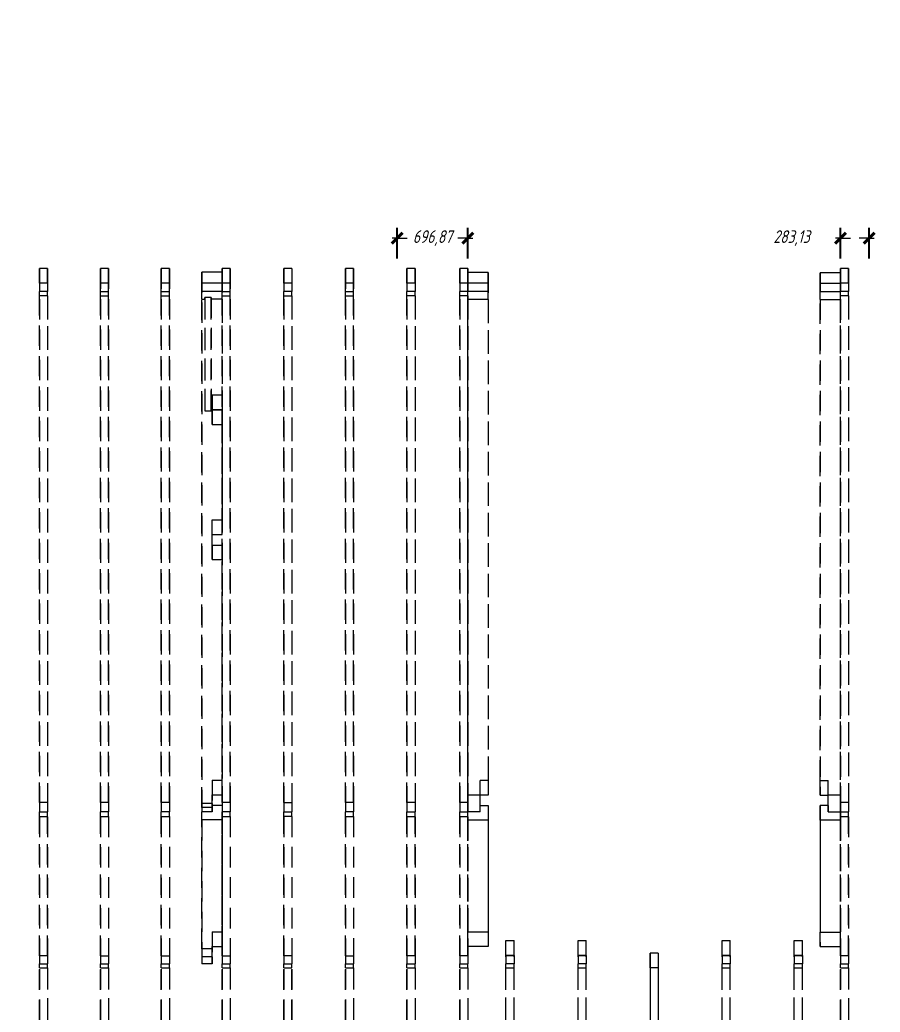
# Model space of a CAD drawing. Header units: millimetres. Extents: x 0 to 6720, y 0 to 297.
# Drawn here: x 2668.3 to 2837.8, y 101.5 to 297 of the extents above; entities that cross this region are included whole.
import ezdxf

# ---------------------------------------------------------------- set-up
doc = ezdxf.new("R2010")
doc.units = ezdxf.units.MM
for name, pattern in [('K5LT_BASIC', [0]), ('K5LT_DASHED', [6, 4, -2]), ('K5LT_THIN', [0])]:
    doc.linetypes.add(name, pattern=pattern)
doc.layers.add('Системный слой', color=7, linetype='Continuous')
doc.styles.add('KDIMTEXTSTYLE', font='GOST_AU.SHX', dxfattribs={"width": 0.96, "oblique": 15, "height": 5})
doc.dimstyles.new('KDIMSTYLE (0.02)', dxfattribs={"dimtxt": 5, "dimasz": 1, "dimexe": 2, "dimexo": 0, "dimgap": 1, "dimtad": 1, "dimlfac": 50, "dimtxsty": 'KDIMTEXTSTYLE', "dimsah": 1, "dimcen": 0, "dimdle": 1, "dimadec": 0, "dimazin": 0, "dimtfac": 0.667, "dimtmove": 0, "dimatfit": 3, "dimfxl": 0, "dimtvp": 1, "dimtolj": 1, "dimtzin": 0, "dimarcsym": 0})

# ---------------------------------------------------------------- blocks, each defined once
blk = doc.blocks.new('U178')
at = {"layer": 'Системный слой', "color": 7, "linetype": 'K5LT_DASHED', "lineweight": 18}
for p, q in [((2672.16, 245.11), (2672.16, 247.99)), ((2673.76, 247.99), (2672.16, 247.99)), ((2672.16, 247.99), (2672.16, 94.37)), ((2673.76, 245.11), (2673.76, 247.99)), ((2673.76, 247.99), (2673.76, 94.37)), ((2684.16, 245.11), (2684.16, 247.99)), ((2685.76, 247.99), (2684.16, 247.99)), ((2684.16, 247.99), (2684.16, 94.37)), ((2685.76, 245.11), (2685.76, 247.99)), ((2685.76, 247.99), (2685.76, 94.37)), ((2696.16, 245.11), (2696.16, 247.99)), ((2697.76, 247.99), (2696.16, 247.99)), ((2696.16, 247.99), (2696.16, 94.37)), ((2697.76, 245.11), (2697.76, 247.99)), ((2697.76, 247.99), (2697.76, 94.37)), ((2708.16, 247.29), (2704.16, 247.29)), ((2704.16, 245.11), (2704.16, 247.29)), ((2704.16, 247.29), (2704.16, 112.41)), ((2708.16, 245.11), (2708.16, 247.99)), ((2709.76, 247.99), (2708.16, 247.99)), ((2708.16, 247.99), (2708.16, 94.37)), ((2708.16, 245.11), (2708.16, 247.29)), ((2708.16, 247.29), (2708.16, 223.12)), ((2709.76, 245.11), (2709.76, 247.99)), ((2709.76, 247.99), (2709.76, 94.37)), ((2721.89, 247.99), (2720.29, 247.99)), ((2720.29, 245.11), (2720.29, 247.99)), ((2720.29, 247.99), (2720.29, 94.37)), ((2721.89, 247.99), (2721.89, 245.11)), ((2721.89, 247.99), (2721.89, 94.37)), ((2732.43, 245.11), (2732.43, 247.99)), ((2734.03, 247.99), (2732.43, 247.99)), ((2732.43, 247.99), (2732.43, 94.37)), ((2734.03, 245.11), (2734.03, 247.99)), ((2734.03, 247.99), (2734.03, 94.37)), ((2744.56, 245.11), (2744.56, 247.99)), ((2746.16, 247.99), (2744.56, 247.99)), ((2744.56, 247.99), (2744.56, 94.37)), ((2746.16, 245.11), (2746.16, 247.99)), ((2746.16, 247.99), (2746.16, 94.37)), ((2754.96, 245.11), (2754.96, 247.99)), ((2756.56, 247.99), (2754.96, 247.99)), ((2754.96, 247.99), (2754.96, 94.37)), ((2756.56, 245.11), (2756.56, 247.99)), ((2756.56, 247.99), (2756.56, 94.37)), ((2760.56, 247.23), (2756.56, 247.23)), ((2756.56, 117.28), (2756.56, 247.23)), ((2756.56, 247.23), (2756.56, 245.11)), ((2760.56, 245.11), (2760.56, 247.23)), ((2760.56, 247.23), (2760.56, 147.12)), ((2825.96, 147.12), (2825.96, 247.23)), ((2825.96, 247.23), (2825.96, 245.11)), ((2825.96, 247.23), (2829.96, 247.23)), ((2829.96, 245.11), (2829.96, 247.99)), ((2831.56, 247.99), (2829.96, 247.99)), ((2829.96, 247.99), (2829.96, 94.37)), ((2829.96, 117.28), (2829.96, 247.23)), ((2829.96, 245.11), (2829.96, 247.23)), ((2831.56, 245.11), (2831.56, 247.99)), ((2831.56, 247.99), (2831.56, 94.37)), ((2673.76, 245.11), (2672.16, 245.11)), ((2672.16, 245.11), (2672.16, 243.48)), ((2673.76, 245.11), (2673.76, 243.48)), ((2684.16, 243.48), (2684.16, 245.11)), ((2685.76, 245.11), (2684.16, 245.11)), ((2685.76, 243.48), (2685.76, 245.11)), ((2696.16, 243.48), (2696.16, 245.11)), ((2697.76, 245.11), (2696.16, 245.11)), ((2697.76, 243.48), (2697.76, 245.11)), ((2708.16, 245.11), (2704.16, 245.11)), ((2704.16, 243.48), (2704.16, 245.11)), ((2708.16, 243.48), (2708.16, 245.11)), ((2708.16, 243.48), (2708.16, 245.11)), ((2709.76, 245.11), (2708.16, 245.11)), ((2709.76, 243.48), (2709.76, 245.11)), ((2721.89, 245.11), (2720.29, 245.11)), ((2720.29, 245.11), (2720.29, 243.48)), ((2721.89, 245.11), (2721.89, 243.48)), ((2732.43, 243.48), (2732.43, 245.11)), ((2734.03, 245.11), (2732.43, 245.11)), ((2734.03, 243.48), (2734.03, 245.11)), ((2746.16, 245.11), (2744.56, 245.11)), ((2744.56, 245.11), (2744.56, 243.48)), ((2746.16, 245.11), (2746.16, 243.48)), ((2756.56, 245.11), (2754.96, 245.11)), ((2754.96, 245.11), (2754.96, 243.48)), ((2756.56, 245.11), (2756.56, 243.48)), ((2760.56, 245.11), (2756.56, 245.11)), ((2756.56, 245.11), (2756.56, 243.48)), ((2760.56, 243.48), (2760.56, 245.11)), ((2825.96, 245.11), (2825.96, 243.48)), ((2825.96, 245.11), (2829.96, 245.11)), ((2831.56, 245.11), (2829.96, 245.11)), ((2829.96, 245.11), (2829.96, 243.48)), ((2829.96, 243.48), (2829.96, 245.11)), ((2831.56, 245.11), (2831.56, 243.48)), ((2672.16, 242.64), (2672.16, 243.48)), ((2673.76, 243.48), (2672.16, 243.48)), ((2673.76, 242.64), (2672.16, 242.64)), ((2672.16, 142.77), (2672.16, 242.64)), ((2673.76, 242.64), (2673.76, 243.48)), ((2673.76, 242.64), (2673.76, 142.77)), ((2684.16, 242.64), (2684.16, 243.48)), ((2684.16, 243.48), (2685.76, 243.48)), ((2684.16, 142.77), (2684.16, 242.64)), ((2684.16, 242.64), (2685.76, 242.64)), ((2685.76, 242.64), (2685.76, 243.48)), ((2685.76, 142.77), (2685.76, 242.64)), ((2696.16, 242.64), (2696.16, 243.48)), ((2696.16, 243.48), (2697.76, 243.48)), ((2696.16, 142.77), (2696.16, 242.64)), ((2696.16, 242.64), (2697.76, 242.64)), ((2697.76, 242.64), (2697.76, 243.48)), ((2697.76, 142.77), (2697.76, 242.64)), ((2708.16, 243.48), (2704.16, 243.48)), ((2704.16, 241.94), (2704.16, 243.48)), ((2708.16, 241.94), (2708.16, 243.48)), ((2708.16, 242.64), (2708.16, 243.48)), ((2708.16, 243.48), (2709.76, 243.48)), ((2708.16, 142.77), (2708.16, 242.64)), ((2708.16, 242.64), (2709.76, 242.64)), ((2709.76, 242.64), (2709.76, 243.48)), ((2709.76, 142.77), (2709.76, 242.64)), ((2720.29, 242.64), (2720.29, 243.48)), ((2721.89, 243.48), (2720.29, 243.48)), ((2720.29, 142.77), (2720.29, 242.64)), ((2720.29, 242.64), (2721.89, 242.64)), ((2721.89, 242.64), (2721.89, 243.48)), ((2721.89, 242.64), (2721.89, 142.77)), ((2732.43, 242.64), (2732.43, 243.48)), ((2732.43, 243.48), (2734.03, 243.48)), ((2732.43, 142.77), (2732.43, 242.64)), ((2732.43, 242.64), (2734.03, 242.64)), ((2734.03, 242.64), (2734.03, 243.48)), ((2734.03, 142.77), (2734.03, 242.64)), ((2744.56, 242.64), (2744.56, 243.48)), ((2746.16, 243.48), (2744.56, 243.48)), ((2746.16, 242.64), (2744.56, 242.64)), ((2744.56, 142.77), (2744.56, 242.64)), ((2746.16, 242.64), (2746.16, 243.48)), ((2746.16, 242.64), (2746.16, 142.77)), ((2754.96, 242.64), (2754.96, 243.48)), ((2756.56, 243.48), (2754.96, 243.48)), ((2756.56, 242.64), (2754.96, 242.64)), ((2754.96, 142.77), (2754.96, 242.64)), ((2756.56, 242.64), (2756.56, 243.48)), ((2760.56, 243.48), (2756.56, 243.48)), ((2756.56, 241.88), (2756.56, 243.48)), ((2756.56, 242.64), (2756.56, 142.77)), ((2760.56, 241.88), (2760.56, 243.48)), ((2825.96, 241.88), (2825.96, 243.48)), ((2825.96, 243.48), (2829.96, 243.48)), ((2829.96, 242.64), (2829.96, 243.48)), ((2831.56, 243.48), (2829.96, 243.48)), ((2829.96, 241.88), (2829.96, 243.48)), ((2831.56, 242.64), (2829.96, 242.64)), ((2829.96, 142.77), (2829.96, 242.64)), ((2831.56, 242.64), (2831.56, 243.48)), ((2831.56, 242.64), (2831.56, 142.77)), ((2704.16, 141.83), (2704.16, 241.94)), ((2704.16, 241.94), (2704.76, 241.94)), ((2704.76, 241.94), (2704.76, 242.3)), ((2706, 242.3), (2704.76, 242.3)), ((2704.76, 242.3), (2704.76, 219.99)), ((2704.76, 241.94), (2704.76, 219.99)), ((2706, 241.94), (2706, 242.3)), ((2706, 242.3), (2706, 219.99)), ((2708.16, 241.94), (2706, 241.94)), ((2706, 219.99), (2706, 241.94)), ((2708.16, 241.94), (2708.16, 220.24)), ((2760.56, 241.88), (2756.56, 241.88)), ((2756.56, 144.23), (2756.56, 241.88)), ((2760.56, 241.88), (2760.56, 144.23)), ((2825.96, 241.88), (2825.96, 144.23)), ((2825.96, 241.88), (2829.96, 241.88)), ((2829.96, 241.88), (2829.96, 144.23)), ((2706.16, 220.16), (2706.16, 223.12)), ((2706.16, 223.12), (2708.16, 223.12)), ((2706.16, 223.12), (2706.16, 220.24)), ((2708.16, 223.12), (2708.16, 220.24)), ((2704.76, 219.99), (2706, 219.99)), ((2706.16, 217.28), (2706.16, 220.24)), ((2706.16, 220.24), (2708.16, 220.24)), ((2706.16, 220.16), (2706.16, 217.28)), ((2706.16, 220.16), (2708.16, 220.16)), ((2708.16, 217.28), (2708.16, 220.16)), ((2708.16, 220.16), (2708.16, 198.47)), ((2706.16, 217.28), (2708.16, 217.28)), ((2708.16, 195.58), (2708.16, 217.28)), ((2706.16, 193.53), (2706.16, 198.47)), ((2706.16, 195.58), (2706.16, 198.47)), ((2706.16, 198.47), (2708.16, 198.47)), ((2708.16, 195.58), (2708.16, 198.47)), ((2706.16, 190.65), (2706.16, 195.58)), ((2706.16, 195.58), (2708.16, 195.58)), ((2706.16, 193.53), (2706.16, 190.65)), ((2706.16, 193.53), (2708.16, 193.53)), ((2708.16, 190.65), (2708.16, 193.53)), ((2708.16, 193.53), (2708.16, 147.18)), ((2706.16, 190.65), (2708.16, 190.65)), ((2708.16, 144.29), (2708.16, 190.65)), ((2706.16, 147.18), (2706.16, 142.25)), ((2706.16, 147.18), (2708.16, 147.18)), ((2706.16, 147.18), (2706.16, 144.29)), ((2708.16, 144.29), (2708.16, 147.18)), ((2758.96, 142.19), (2758.96, 147.12)), ((2760.56, 147.12), (2758.96, 147.12)), ((2758.96, 144.23), (2758.96, 147.12)), ((2760.56, 147.12), (2760.56, 144.23)), ((2825.96, 144.23), (2825.96, 147.12)), ((2825.96, 147.12), (2827.56, 147.12)), ((2827.56, 142.19), (2827.56, 147.12)), ((2827.56, 144.23), (2827.56, 147.12)), ((2673.76, 142.77), (2672.16, 142.77)), ((2672.16, 142.77), (2672.16, 140.99)), ((2673.76, 142.77), (2673.76, 140.99)), ((2685.76, 142.77), (2684.16, 142.77)), ((2684.16, 142.77), (2684.16, 140.99)), ((2685.76, 142.77), (2685.76, 140.99)), ((2697.76, 142.77), (2696.16, 142.77)), ((2696.16, 142.77), (2696.16, 140.99)), ((2697.76, 142.77), (2697.76, 140.99)), ((2706.16, 141.83), (2706.16, 144.29)), ((2706.16, 144.29), (2708.16, 144.29)), ((2709.76, 142.77), (2708.16, 142.77)), ((2708.16, 142.77), (2708.16, 140.99)), ((2709.76, 142.77), (2709.76, 140.99)), ((2720.29, 142.77), (2720.29, 140.99)), ((2720.29, 142.77), (2721.89, 142.77)), ((2721.89, 142.77), (2721.89, 140.99)), ((2734.03, 142.77), (2732.43, 142.77)), ((2732.43, 142.77), (2732.43, 140.99)), ((2734.03, 142.77), (2734.03, 140.99)), ((2746.16, 142.77), (2744.56, 142.77)), ((2744.56, 142.77), (2744.56, 140.99)), ((2746.16, 142.77), (2746.16, 140.99)), ((2756.56, 142.77), (2754.96, 142.77)), ((2754.96, 142.77), (2754.96, 140.99)), ((2756.56, 140.99), (2756.56, 144.23)), ((2758.96, 144.23), (2756.56, 144.23)), ((2756.56, 142.77), (2756.56, 140.99)), ((2758.96, 140.99), (2758.96, 144.23)), ((2760.56, 144.23), (2758.96, 144.23)), ((2825.96, 144.23), (2827.56, 144.23)), ((2827.56, 140.99), (2827.56, 144.23)), ((2829.96, 144.23), (2827.56, 144.23)), ((2829.96, 140.99), (2829.96, 144.23)), ((2831.56, 142.77), (2829.96, 142.77)), ((2829.96, 142.77), (2829.96, 140.99)), ((2831.56, 142.77), (2831.56, 140.99)), ((2672.16, 140.06), (2672.16, 140.99)), ((2672.16, 140.99), (2673.76, 140.99)), ((2673.76, 140.06), (2673.76, 140.99)), ((2684.16, 140.06), (2684.16, 140.99)), ((2685.76, 140.99), (2684.16, 140.99)), ((2685.76, 140.06), (2685.76, 140.99)), ((2696.16, 140.06), (2696.16, 140.99)), ((2697.76, 140.99), (2696.16, 140.99)), ((2697.76, 140.06), (2697.76, 140.99)), ((2706.16, 142.61), (2704.16, 142.61)), ((2704.16, 141.83), (2704.16, 142.61)), ((2704.16, 142.61), (2704.16, 140.99)), ((2706.16, 141.83), (2704.16, 141.83)), ((2706.16, 140.99), (2704.16, 140.99)), ((2704.16, 139.36), (2704.16, 140.99)), ((2706.16, 140.99), (2706.16, 142.61)), ((2706.16, 142.61), (2706.16, 141.83)), ((2706.16, 142.25), (2706.16, 140.99)), ((2706.16, 142.25), (2708.16, 142.25)), ((2708.16, 142.25), (2708.16, 117.34)), ((2708.16, 142.25), (2708.16, 139.36)), ((2708.16, 140.06), (2708.16, 140.99)), ((2709.76, 140.99), (2708.16, 140.99)), ((2709.76, 140.06), (2709.76, 140.99)), ((2720.29, 140.06), (2720.29, 140.99)), ((2720.29, 140.99), (2721.89, 140.99)), ((2721.89, 140.06), (2721.89, 140.99)), ((2732.43, 140.06), (2732.43, 140.99)), ((2734.03, 140.99), (2732.43, 140.99)), ((2734.03, 140.06), (2734.03, 140.99)), ((2744.56, 140.06), (2744.56, 140.99)), ((2744.56, 140.99), (2746.16, 140.99)), ((2746.16, 140.06), (2746.16, 140.99)), ((2754.96, 140.06), (2754.96, 140.99)), ((2754.96, 140.99), (2756.56, 140.99)), ((2756.56, 140.06), (2756.56, 140.99)), ((2758.96, 140.99), (2756.56, 140.99)), ((2756.56, 139.3), (2756.56, 140.99)), ((2758.96, 140.99), (2758.96, 142.19)), ((2758.96, 142.19), (2760.56, 142.19)), ((2760.56, 142.19), (2760.56, 139.3)), ((2760.56, 142.19), (2760.56, 117.28)), ((2827.56, 142.19), (2825.96, 142.19)), ((2825.96, 139.3), (2825.96, 142.19)), ((2825.96, 142.19), (2825.96, 117.28)), ((2827.56, 142.19), (2827.56, 140.99)), ((2827.56, 140.99), (2829.96, 140.99)), ((2829.96, 140.06), (2829.96, 140.99)), ((2829.96, 140.99), (2831.56, 140.99)), ((2829.96, 140.99), (2829.96, 139.3)), ((2831.56, 140.06), (2831.56, 140.99)), ((2672.16, 112.61), (2672.16, 140.06)), ((2672.16, 140.06), (2673.76, 140.06)), ((2673.76, 112.61), (2673.76, 140.06)), ((2684.16, 112.61), (2684.16, 140.06)), ((2684.16, 140.06), (2685.76, 140.06)), ((2685.76, 140.06), (2685.76, 112.61)), ((2696.16, 112.61), (2696.16, 140.06)), ((2696.16, 140.06), (2697.76, 140.06)), ((2697.76, 140.06), (2697.76, 112.61)), ((2708.16, 139.36), (2704.16, 139.36)), ((2704.16, 113.96), (2704.16, 139.36)), ((2708.16, 112.61), (2708.16, 140.06)), ((2708.16, 140.06), (2709.76, 140.06)), ((2708.16, 114.46), (2708.16, 139.36)), ((2709.76, 140.06), (2709.76, 112.61)), ((2721.89, 140.06), (2720.29, 140.06)), ((2720.29, 112.61), (2720.29, 140.06)), ((2721.89, 140.06), (2721.89, 112.61)), ((2732.43, 112.61), (2732.43, 140.06)), ((2732.43, 140.06), (2734.03, 140.06)), ((2734.03, 140.06), (2734.03, 112.61)), ((2744.56, 112.61), (2744.56, 140.06)), ((2744.56, 140.06), (2746.16, 140.06)), ((2746.16, 112.61), (2746.16, 140.06)), ((2754.96, 112.61), (2754.96, 140.06)), ((2754.96, 140.06), (2756.56, 140.06)), ((2756.56, 112.61), (2756.56, 140.06)), ((2760.56, 139.3), (2756.56, 139.3)), ((2756.56, 139.3), (2756.56, 114.4)), ((2760.56, 139.3), (2760.56, 114.4)), ((2829.96, 139.3), (2825.96, 139.3)), ((2825.96, 139.3), (2825.96, 114.4)), ((2829.96, 112.61), (2829.96, 140.06)), ((2829.96, 140.06), (2831.56, 140.06)), ((2829.96, 139.3), (2829.96, 114.4)), ((2831.56, 112.61), (2831.56, 140.06)), ((2706.16, 117.34), (2706.16, 112.41)), ((2706.16, 117.34), (2708.16, 117.34)), ((2706.16, 117.34), (2706.16, 114.46)), ((2708.16, 117.34), (2708.16, 114.46)), ((2760.56, 117.28), (2756.56, 117.28)), ((2756.56, 114.4), (2756.56, 117.28)), ((2760.56, 117.28), (2760.56, 114.4)), ((2764.06, 112.69), (2764.06, 115.58)), ((2764.06, 94.37), (2764.06, 115.58)), ((2764.06, 115.58), (2765.66, 115.58)), ((2765.66, 112.69), (2765.66, 115.58)), ((2765.66, 94.37), (2765.66, 115.58)), ((2778.26, 112.69), (2778.26, 115.58)), ((2778.26, 94.37), (2778.26, 115.58)), ((2778.26, 115.58), (2779.86, 115.58)), ((2779.86, 112.69), (2779.86, 115.58)), ((2779.86, 94.37), (2779.86, 115.58)), ((2806.66, 112.69), (2806.66, 115.58)), ((2806.66, 94.37), (2806.66, 115.58)), ((2806.66, 115.58), (2808.26, 115.58)), ((2808.26, 112.69), (2808.26, 115.58)), ((2808.26, 94.37), (2808.26, 115.58)), ((2820.86, 112.69), (2820.86, 115.58)), ((2820.86, 94.37), (2820.86, 115.58)), ((2820.86, 115.58), (2822.46, 115.58)), ((2822.46, 112.69), (2822.46, 115.58)), ((2822.46, 94.37), (2822.46, 115.58)), ((2825.96, 114.4), (2825.96, 117.28)), ((2825.96, 117.28), (2829.96, 117.28)), ((2829.96, 114.4), (2829.96, 117.28)), ((2706.16, 113.96), (2704.16, 113.96)), ((2704.16, 113.96), (2704.16, 111.04)), ((2706.16, 113.96), (2706.16, 114.46)), ((2706.16, 114.46), (2708.16, 114.46)), ((2706.16, 111.04), (2706.16, 113.96)), ((2760.56, 114.4), (2756.56, 114.4)), ((2825.96, 114.4), (2829.96, 114.4)), ((2673.76, 112.61), (2672.16, 112.61)), ((2672.16, 112.61), (2672.16, 111.04)), ((2673.76, 112.61), (2673.76, 111.04)), ((2684.16, 112.61), (2684.16, 111.04)), ((2684.16, 112.61), (2685.76, 112.61)), ((2685.76, 112.61), (2685.76, 111.04)), ((2696.16, 112.61), (2696.16, 111.04)), ((2696.16, 112.61), (2697.76, 112.61)), ((2697.76, 112.61), (2697.76, 111.04)), ((2706.16, 112.41), (2704.16, 112.41)), ((2704.16, 112.41), (2704.16, 111.04)), ((2706.16, 112.41), (2706.16, 111.04)), ((2708.16, 112.61), (2708.16, 111.04)), ((2708.16, 112.61), (2709.76, 112.61)), ((2709.76, 112.61), (2709.76, 111.04)), ((2721.89, 112.61), (2720.29, 112.61)), ((2720.29, 112.61), (2720.29, 111.04)), ((2721.89, 112.61), (2721.89, 111.04)), ((2732.43, 112.61), (2732.43, 111.04)), ((2732.43, 112.61), (2734.03, 112.61)), ((2734.03, 112.61), (2734.03, 111.04)), ((2746.16, 112.61), (2744.56, 112.61)), ((2744.56, 112.61), (2744.56, 111.04)), ((2746.16, 112.61), (2746.16, 111.04)), ((2756.56, 112.61), (2754.96, 112.61)), ((2754.96, 112.61), (2754.96, 111.04)), ((2756.56, 112.61), (2756.56, 111.04)), ((2765.66, 112.69), (2764.06, 112.69)), ((2764.06, 112.61), (2764.06, 112.69)), ((2765.66, 112.61), (2764.06, 112.61)), ((2764.06, 112.61), (2764.06, 111.04)), ((2765.66, 112.69), (2765.66, 112.61)), ((2765.66, 112.61), (2765.66, 111.04)), ((2779.86, 112.69), (2778.26, 112.69)), ((2778.26, 112.61), (2778.26, 112.69)), ((2779.86, 112.61), (2778.26, 112.61)), ((2778.26, 112.61), (2778.26, 111.04)), ((2779.86, 112.69), (2779.86, 112.61)), ((2779.86, 112.61), (2779.86, 111.04)), ((2794.06, 113.11), (2792.46, 113.11)), ((2792.46, 110.23), (2792.46, 113.11)), ((2792.46, 113.11), (2792.46, 94.37)), ((2794.06, 113.11), (2794.06, 110.23)), ((2794.06, 113.11), (2794.06, 94.37)), ((2808.26, 112.69), (2806.66, 112.69)), ((2806.66, 112.61), (2806.66, 112.69)), ((2808.26, 112.61), (2806.66, 112.61)), ((2806.66, 112.61), (2806.66, 111.04)), ((2808.26, 112.69), (2808.26, 112.61)), ((2808.26, 112.61), (2808.26, 111.04)), ((2822.46, 112.69), (2820.86, 112.69)), ((2820.86, 112.61), (2820.86, 112.69)), ((2822.46, 112.61), (2820.86, 112.61)), ((2820.86, 112.61), (2820.86, 111.04)), ((2822.46, 112.69), (2822.46, 112.61)), ((2822.46, 112.61), (2822.46, 111.04)), ((2831.56, 112.61), (2829.96, 112.61)), ((2829.96, 112.61), (2829.96, 111.04)), ((2831.56, 112.61), (2831.56, 111.04)), ((2672.16, 110.23), (2672.16, 111.04)), ((2672.16, 111.04), (2673.76, 111.04)), ((2672.16, 99.92), (2672.16, 110.23)), ((2672.16, 110.23), (2673.76, 110.23)), ((2673.76, 110.23), (2673.76, 111.04)), ((2673.76, 110.23), (2673.76, 99.92)), ((2684.16, 110.23), (2684.16, 111.04)), ((2684.16, 111.04), (2685.76, 111.04)), ((2684.16, 99.92), (2684.16, 110.23)), ((2684.16, 110.23), (2685.76, 110.23)), ((2685.76, 110.23), (2685.76, 111.04)), ((2685.76, 110.23), (2685.76, 99.92)), ((2696.16, 110.23), (2696.16, 111.04)), ((2696.16, 111.04), (2697.76, 111.04)), ((2696.16, 99.92), (2696.16, 110.23)), ((2696.16, 110.23), (2697.76, 110.23)), ((2697.76, 110.23), (2697.76, 111.04)), ((2697.76, 110.23), (2697.76, 99.92)), ((2706.16, 111.04), (2704.16, 111.04)), ((2708.16, 110.23), (2708.16, 111.04)), ((2708.16, 111.04), (2709.76, 111.04)), ((2708.16, 99.92), (2708.16, 110.23)), ((2708.16, 110.23), (2709.76, 110.23)), ((2709.76, 110.23), (2709.76, 111.04)), ((2709.76, 110.23), (2709.76, 99.92)), ((2720.29, 110.23), (2720.29, 111.04)), ((2720.29, 111.04), (2721.89, 111.04)), ((2720.29, 99.92), (2720.29, 110.23)), ((2720.29, 110.23), (2721.89, 110.23)), ((2721.89, 110.23), (2721.89, 111.04)), ((2721.89, 99.92), (2721.89, 110.23)), ((2732.43, 110.23), (2732.43, 111.04)), ((2732.43, 111.04), (2734.03, 111.04)), ((2732.43, 99.92), (2732.43, 110.23)), ((2732.43, 110.23), (2734.03, 110.23)), ((2734.03, 110.23), (2734.03, 111.04)), ((2734.03, 110.23), (2734.03, 99.92)), ((2744.56, 110.23), (2744.56, 111.04)), ((2744.56, 111.04), (2746.16, 111.04)), ((2744.56, 99.92), (2744.56, 110.23)), ((2744.56, 110.23), (2746.16, 110.23)), ((2746.16, 110.23), (2746.16, 111.04)), ((2746.16, 110.23), (2746.16, 99.92)), ((2754.96, 110.23), (2754.96, 111.04)), ((2754.96, 111.04), (2756.56, 111.04)), ((2754.96, 99.92), (2754.96, 110.23)), ((2754.96, 110.23), (2756.56, 110.23)), ((2756.56, 110.23), (2756.56, 111.04)), ((2756.56, 110.23), (2756.56, 99.92)), ((2764.06, 110.23), (2764.06, 111.04)), ((2765.66, 111.04), (2764.06, 111.04)), ((2764.06, 99.92), (2764.06, 110.23)), ((2764.06, 110.23), (2765.66, 110.23)), ((2765.66, 110.23), (2765.66, 111.04)), ((2765.66, 99.92), (2765.66, 110.23)), ((2778.26, 110.23), (2778.26, 111.04)), ((2779.86, 111.04), (2778.26, 111.04)), ((2778.26, 99.92), (2778.26, 110.23)), ((2778.26, 110.23), (2779.86, 110.23)), ((2779.86, 110.23), (2779.86, 111.04)), ((2779.86, 99.92), (2779.86, 110.23)), ((2794.06, 110.23), (2792.46, 110.23)), ((2792.46, 110.23), (2792.46, 99.92)), ((2794.06, 110.23), (2794.06, 99.92)), ((2806.66, 110.23), (2806.66, 111.04)), ((2808.26, 111.04), (2806.66, 111.04)), ((2806.66, 99.92), (2806.66, 110.23)), ((2806.66, 110.23), (2808.26, 110.23)), ((2808.26, 110.23), (2808.26, 111.04)), ((2808.26, 99.92), (2808.26, 110.23)), ((2820.86, 110.23), (2820.86, 111.04)), ((2822.46, 111.04), (2820.86, 111.04)), ((2820.86, 99.92), (2820.86, 110.23)), ((2820.86, 110.23), (2822.46, 110.23)), ((2822.46, 110.23), (2822.46, 111.04)), ((2822.46, 99.92), (2822.46, 110.23)), ((2829.96, 110.23), (2829.96, 111.04)), ((2829.96, 111.04), (2831.56, 111.04)), ((2829.96, 99.92), (2829.96, 110.23)), ((2829.96, 110.23), (2831.56, 110.23)), ((2831.56, 110.23), (2831.56, 111.04)), ((2831.56, 110.23), (2831.56, 99.92))]:
    blk.add_line(p, q, dxfattribs=at)
blk = doc.blocks.new('KDIMARROW_03')
at = {"layer": 'Системный слой', "color": 0, "linetype": 'K5LT_BASIC', "lineweight": 40}
blk.add_line((-1.06, -1.06), (1.06, 1.06), dxfattribs=at)
at = {"layer": 'Системный слой', "color": 0, "linetype": 'K5LT_THIN', "lineweight": 18}
for q in [(-1, 0), (2, 0)]:
    blk.add_line((0, 0), q, dxfattribs=at)

msp = doc.modelspace()

# ---------------------------------------------------------------- block references
at = {"layer": 'Системный слой'}
msp.add_blockref('U178', (0, 0), dxfattribs=at)

# ---------------------------------------------------------------- dimensions: what is measured, and where the dimension line sits
at = {"layer": 'Системный слой', "color": 7}
for base, p1, p2, location in [((2742.62255, 254.00167), (2756.56, 247.99045), (2742.62255, 247.99045), (2749.59128, 254.00167)), ((2829.96, 254.00167), (2835.62255, 247.99045), (2829.96, 247.9906), (2820.33914, 254.00167))]:
    msp.add_linear_dim(base=base, p1=p1, p2=p2, location=location, dimstyle='KDIMSTYLE (0.02)', override={"dimexo": 2, "dimpost": '\\H2.5;\\W0.965;\\Q15;<>', "dimblk1": 'KDIMARROW_03', "dimblk2": 'KDIMARROW_03', "dimse1": 0, "dimse2": 0, "dimclrt": 7, "dimtolj": 1}, dxfattribs=at).render()

doc.saveas('drawing.dxf')
